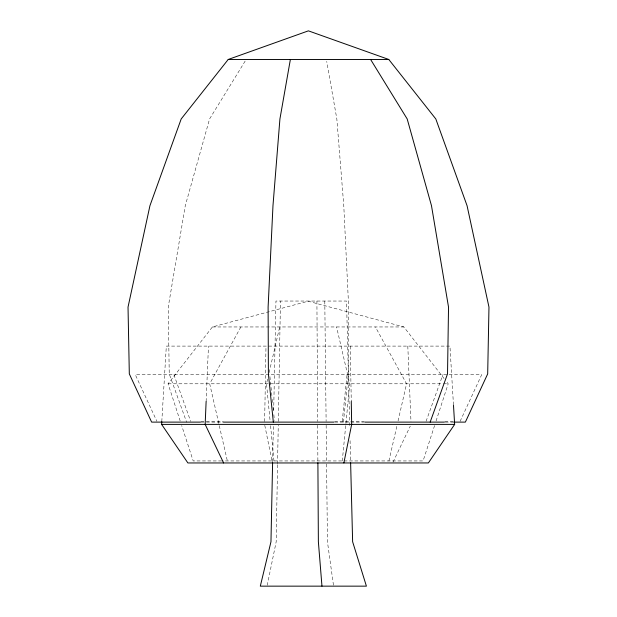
<?xml version="1.0" encoding="UTF-8"?>
<svg xmlns="http://www.w3.org/2000/svg" width="617" height="617" viewBox="0 0 617 617"><rect width="100%" height="100%" fill="white"/><g stroke="black" fill="none" stroke-linecap="round" stroke-linejoin="round"><path stroke-width="0.46" stroke-dasharray="3.08 2.31" d="M264.639 421.534L265.989 346.098M277.55 464.732L276.177 541.765L267.261 585.209M277.565 463.768L278.252 425.252M278.321 421.403L280.465 301.042M272.621 461.848L273.385 425.252M273.678 410.814L275.953 301.042L346.53 301.042L349.723 427.18M206.124 401.482L208.461 346.098M161.793 421.534L166.32 346.098L449.94 346.098L453.495 405.3M342.288 460.938L349.754 383.797L336.573 326.956M342.242 421.303L347.032 374.704M343.414 422.113L348.374 373.894L348.659 307.104L343.785 205.7L336.836 118.958L326.717 61.361M388.918 460.938L396.993 425.614M398.058 420.971L406.564 383.797L375.406 326.956M267.585 379.139L266.505 383.797L270.099 420.933M269.097 372.614L279.686 326.956M434.599 425.545L423.077 460.938L222.043 460.938M436.072 421.002L448.189 383.797L446.415 381.522M426.077 421.303L442.867 374.704M460.12 421.303L481.684 374.704L269.737 374.704M393.044 462.102L410.282 426.108M240.861 326.956L209.695 383.797L227.349 460.938M245.15 61.106L209.579 118.958L185.277 205.7L168.233 307.104L169.235 373.894L186.596 422.113M180.187 421.002L168.071 383.797L212.418 326.956L308.13 301.204L403.85 326.956L444.047 378.491M212.418 326.956L403.85 326.956M269.12 374.704L135.316 374.704L156.88 421.303M168.071 383.797L442.512 383.797M443.407 383.797L448.189 383.797M200.872 421.303L223.292 421.303M334.568 421.303L364.285 421.303M444.788 421.303L453.503 421.303M201.026 422.113L223.153 422.113M334.753 422.113L363.768 422.113M445.204 422.113L453.95 422.113M221.65 460.938L193.19 460.938L181.668 425.545M173.901 374.704L190.676 421.303M264.778 425.337L272.205 462.017M333.465 585.209L327.442 541.765L326.57 462.812M269.93 376.609L271.881 395.628M272.267 399.43L272.66 403.233M273.053 407.035L273.439 410.845M273.832 414.647L274.411 420.354M270.562 425.699L273.971 460.938M407.798 346.098L410.984 421.534M350.07 440.661L350.603 461.848M350.271 346.098L351.266 401.482M324.789 301.042L326.115 421.403M326.154 425.252L326.563 461.848M316.914 301.042L317.639 421.403M317.662 425.252L317.886 461.848"/><path stroke-width="0.93" d="M272.606 462.812L270.963 541.765L260.312 586.15L366.413 586.15L352.631 541.765L350.626 462.812M206.124 401.482L205.16 424.396L223.624 462.958M453.495 405.3L454.644 424.396L428.368 462.958L187.892 462.958L161.623 424.396L161.793 421.534M290.376 59.471L279.925 118.958L272.976 205.7L268.11 307.104L268.395 373.894L273.331 422.113M343.862 462.958L351.675 424.396L351.266 401.482M430.157 422.113L447.526 373.894L448.528 307.104L431.484 205.7L407.189 118.958L370.609 59.471M453.95 422.113L465.372 422.113L487.685 373.894L488.972 307.104L467.061 205.7L435.818 118.958L388.787 59.471L308.407 30.85L228.213 59.471L181.19 118.958L149.939 205.7L128.028 307.104L129.315 373.894L151.628 422.113L200.502 422.113M228.213 59.471L388.787 59.471M223.501 422.113L333.944 422.113M364.732 422.113L444.433 422.113M161.623 424.396L454.644 424.396M321.966 586.15L318.372 541.765L317.894 462.812"/></g></svg>
